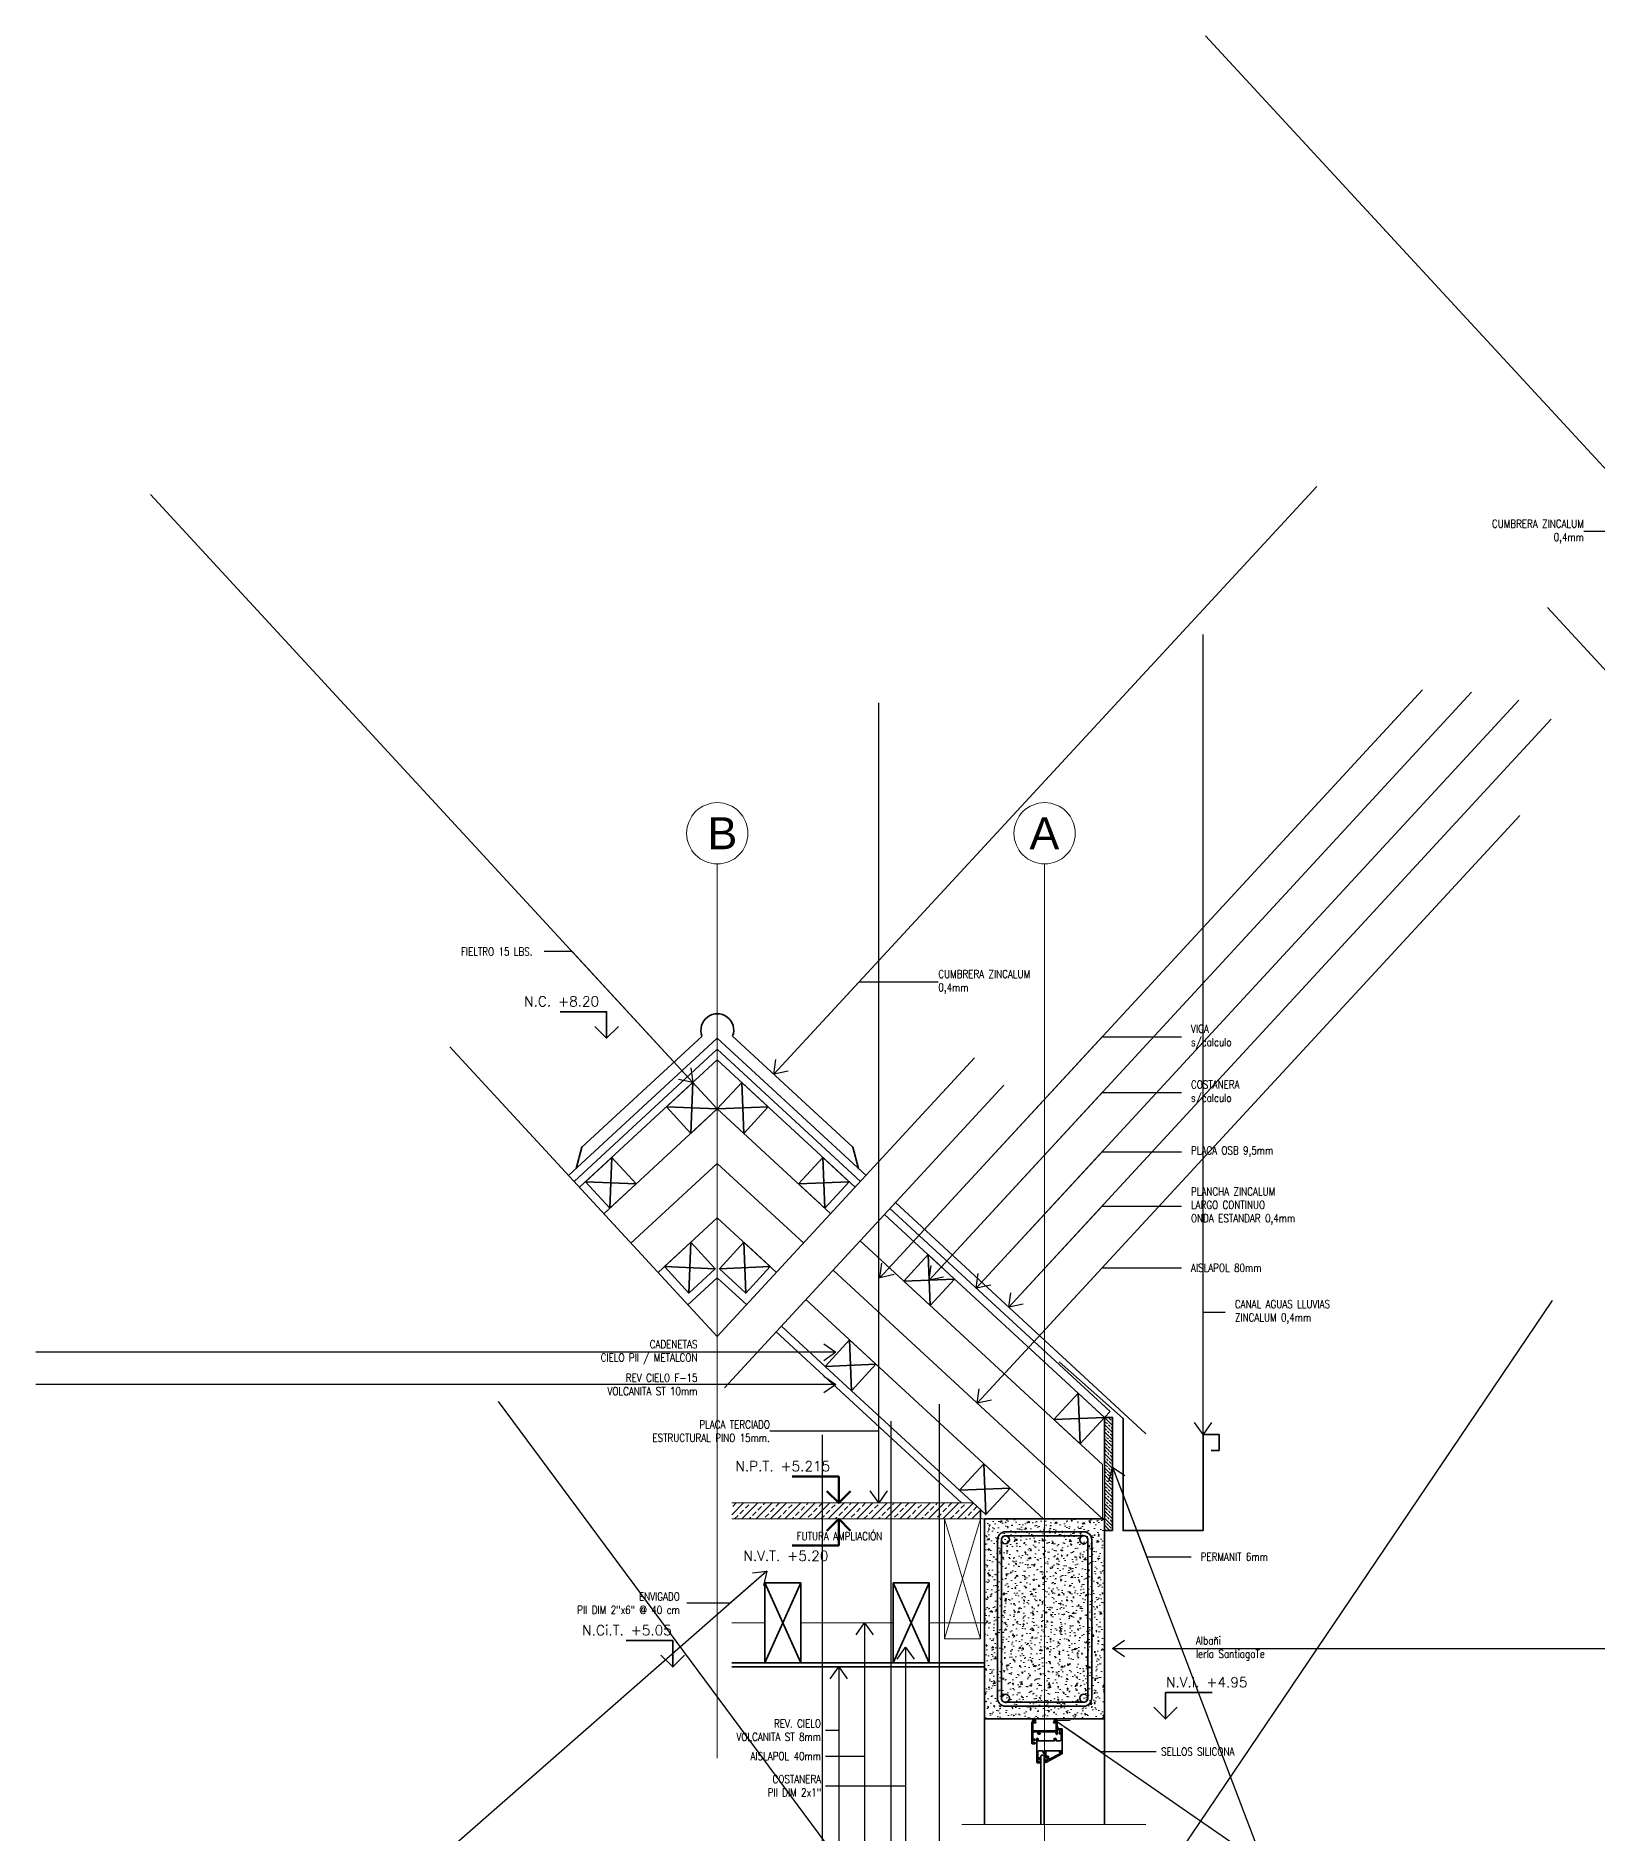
# Model space of a CAD drawing. Header units: metres. Extents: x 72 to 223, y -23 to 139.
# Drawn here: x 158.425 to 160.377, y 129.262 to 131.509 of the extents above; entities that cross this region are included whole.
import ezdxf
from ezdxf.enums import TextEntityAlignment as Align

# ---------------------------------------------------------------- set-up
doc = ezdxf.new("R2010")
doc.units = ezdxf.units.M
doc.header["$LTSCALE"] = 5
doc.header["$MEASUREMENT"] = 0
doc.linetypes.add('HIDDEN', pattern=[0.375, 0.25, -0.125])
doc.layers.get('0').update_dxf_attribs({"color": 30})
for name, color, linetype, lineweight in [('A-ANNO-NOTE', 7, 'Continuous', 35), ('A-ANNO-SYMB', 3, 'Continuous', 18), ('A-ANNO-TEXT', 3, 'Continuous', 18), ('A-DETL-MBND', 3, 'Continuous', 18), ('A-DETL-OTLN', 1, 'Continuous', 50), ('A-DETL-PATT', 8, 'Continuous', 18), ('A-ELEV-MBE1', 7, 'Continuous', 35), ('A-FLOR-OVHD', 3, 'HIDDEN', 18), ('A-WALL-BATT', 8, 'BATTING', 18), ('A-WALL-FULL', 7, 'Continuous', 35), ('A-WALL-FULL-EXTR', 7, 'Continuous', 35)]:
    doc.layers.add(name, color=color, linetype=linetype, lineweight=lineweight)
doc.styles.add('E-ARIAL', font='arial.ttf')
doc.styles.add('E-ROMANS', font='romans.shx', dxfattribs={"width": 0.8})
doc.linetypes.add('BATTING', pattern='A,0.0001,-0.1,[134,ltypeshp.shx,S=0.1,R=0,X=-0.1,Y=0],-0.2,[134,ltypeshp.shx,S=0.1,R=180,X=0.1,Y=0],-0.1', length=0.4001)
doc.dimstyles.new('E-0005_TICK_18', dxfattribs={"dimscale": 0.001, "dimtxt": 9, "dimasz": 9, "dimexe": 4.5, "dimexo": 3, "dimgap": 4.5, "dimtad": 0, "dimdec": 0, "dimlfac": 1000, "dimzin": 0, "dimdsep": 46, "dimtxsty": 'E-ROMANS', "dimblk": 'OBLIQUE', "dimcen": 4.5, "dimclrd": 256, "dimclre": 256, "dimclrt": 256, "dimadec": 0, "dimazin": 0, "dimtfac": 1, "dimtdec": 0, "dimtmove": 1, "dimatfit": 3, "dimldrblk": 'OPEN90', "dimfxl": 1, "dimtfill": 1, "dimtolj": 1, "dimtzin": 0, "dimarcsym": 0})

# ---------------------------------------------------------------- blocks, each defined once
blk = doc.blocks.new('TAG-EJE')
at = {"linetype": 'Continuous'}
blk.add_circle((0, 0), 0.383, dxfattribs=at)
at = {"style": 'E-ARIAL'}
blk.add_attdef('A', text='', height=0.4, dxfattribs=at).set_placement((0, 0), align=Align.MIDDLE_CENTER)
blk = doc.blocks.new('_Oblique')
at = {"color": 0, "linetype": 'ByBlock', "lineweight": -2}
blk.add_line((-0.5, -0.5), (0.5, 0.5), dxfattribs=at)
blk = doc.blocks.new('NIVEL DS')
for points in [[(0, 0), (0, 0.0659), (0.1163, 0.0659)], [(0.0294, 0.0294), (0, 0), (-0.0294, 0.0294)]]:
    blk.add_lwpolyline(points)
at = {"style": 'E-ROMANS'}
blk.add_attdef('NIVEL', (0, 0.0794), '', height=0.025, dxfattribs=at)

msp = doc.modelspace()

# ---------------------------------------------------------------- hatches: boundary and pattern name
at = {"layer": 'A-DETL-MBND', "ltscale": 2.5}
h = msp.add_hatch(dxfattribs=at)
h.set_pattern_fill('BRASS', color=256, scale=0.002, angle=45, style=0)
h.set_pattern_definition([(45, (0, 0), (-0.0089802561, 0.0089802561), []), (45, (-0.00449, 0.00449), (-0.0089802561, 0.0089802561), [0.00635, -0.003175])])
h.paths.add_polyline_path([(159.2949, 129.6748), (159.2949, 129.6548), (159.6061, 129.6548), (159.6061, 129.6662), (159.5968, 129.6748)])
at = {"layer": 'A-DETL-PATT'}
h = msp.add_hatch(dxfattribs=at)
h.set_pattern_fill('BRASS', color=256, scale=0.001, angle=135, style=0)
h.set_pattern_definition([(135, (4.437651, -6e-14), (-0.00449012806, -0.00449012806), []), (135, (4.435406, -0.002245), (-0.00449012806, -0.00449012806), [0.003175, -0.0015875])])
h.paths.add_polyline_path([(159.7711, 129.7817), (159.7611, 129.7817), (159.7611, 129.6404), (159.7711, 129.6404)])
h = msp.add_hatch(dxfattribs=at)
h.set_pattern_fill('AR-CONC', color=256, scale=0.0001, angle=135, style=0)
h.set_pattern_definition([(355, (339.381188, 68.670567), (0.0117553379, 0.014009465), [0.001905, -0.020955]), (50, (339.381188, 68.670567), (0.0110177007, -0.0160017889), [0.001524, -0.016764]), (304.549, (339.382168, 68.671734), (0.0227730237, -0.0019922158), [0.001619, -0.017809]), (358.8158, (339.38478, 68.666974), (0.0161953413, 0.0221410243), [0.0028575, -0.0314325]), (308.3644, (339.38613, 68.66882), (0.0342826432, -0.0007086144), [0.0024285, -0.0267135]), (53.816, (339.38478, 68.666974), (0.0342826385, -0.000708557), [0.002286, -0.025146]), (24, (339.385678, 68.669668), (0.0034895268, 0.0179520551), [0.001905, -0.020955]), (79, (339.385678, 68.669668), (0.0173941193, -0.0086539927), [0.001524, -0.016764]), (333.5486, (339.385969, 68.671164), (0.0208836456, 0.009298004), [0.001619, -0.017809]), (7.5, (339.381188, 68.6705665), (0.00619734137, -0.0057605469), [0, -0.0165608, 0, -0.017018, 0, -0.0168275]), (37.5, (339.381188, 68.6705665), (0.01180870003, -0.00235897273), [0, -0.0097028, 0, -0.0161798, 0, -0.0064135]), (77.5, (339.377183, 68.666561), (0.00918261956, 0.0099927863), [0, -0.00635, 0, -0.019812, 0, -0.026289]), (87.5, (339.375387, 68.664765), (0.0122722393, 0.00867639044), [0, -0.008255, 0, -0.0131572, 0, -0.018669])])
h.paths.add_polyline_path([(159.7611, 129.6548), (159.7611, 129.4048), (159.6111, 129.4048), (159.6111, 129.6548)])
h = msp.add_hatch(color=256, dxfattribs=at)
edge = h.paths.add_edge_path()
edge.add_arc((159.6729, 129.4031), 0.00184, 0, 360)
h = msp.add_hatch(color=256, dxfattribs=at)
edge = h.paths.add_edge_path()
edge.add_arc((159.6997, 129.4031), 0.00184, 0, 360)

# ---------------------------------------------------------------- linework, layer by layer
at = {"layer": 'A-ANNO-SYMB'}
for points in [[(159.2769, 130.4736), (159.2769, 129.3559)], [(159.6861, 130.4736), (159.6861, 127.438)]]:
    msp.add_lwpolyline(points, dxfattribs=at)
at = {"layer": 'A-DETL-MBND', "ltscale": 2.5}
for p, q in [((159.2402, 129.9225), (159.2769, 129.9564)), ((159.3137, 129.9225), (159.2769, 129.9564)), ((159.7611, 129.7817), (159.7679, 129.789)), ((159.2949, 129.6748), (159.5968, 129.6748)), ((159.2949, 129.6548), (159.6111, 129.6548)), ((159.6061, 129.5048), (159.5611, 129.5048))]:
    msp.add_line(p, q, dxfattribs=at)
at = {"layer": 'A-DETL-MBND'}
msp.add_line((159.7585, 129.7228), (159.7585, 129.6548), dxfattribs=at)
at = {"layer": 'A-DETL-MBND', "ltscale": 2.5}
for points in [[(159.0978, 130.0768), (159.2769, 130.2422)], [(159.4561, 130.0768), (159.2769, 130.2422)], [(159.7679, 129.789), (159.4928, 130.0429)], [(159.5611, 129.5048), (159.5611, 129.6548), (159.6061, 129.6548), (159.6061, 129.5048)], [(159.6061, 129.5048), (159.5611, 129.6548)], [(159.5611, 129.5048), (159.6061, 129.6548)]]:
    msp.add_lwpolyline(points, dxfattribs=at)
at = {"layer": 'A-DETL-MBND'}
for points in [[(159.1351, 130.0364), (159.2769, 130.1673)], [(159.4188, 130.0364), (159.2769, 130.1673)], [(159.2029, 129.9629), (159.2769, 130.0312)], [(159.351, 129.9629), (159.2769, 130.0312)], [(159.7585, 129.7228), (159.4555, 130.0025)], [(159.6848, 129.6548), (159.3877, 129.929)]]:
    msp.add_lwpolyline(points, dxfattribs=at)
at = {"layer": 'A-ELEV-MBE1', "ltscale": 2.5}
for p, q in [((159.582, 129.6748), (159.3504, 129.8886)), ((159.7611, 129.2731), (159.7611, 129.4048))]:
    msp.add_line(p, q, dxfattribs=at)
at = {"layer": 'A-ELEV-MBE1'}
msp.add_line((159.6111, 129.4048), (159.6111, 129.2731), dxfattribs=at)
for points in [[(159.7451, 129.6288), (159.7451, 129.4308, -0.414214), (159.7351, 129.4208), (159.6371, 129.4208, -0.414214), (159.6271, 129.4308), (159.6271, 129.6288, -0.414214), (159.6371, 129.6388), (159.7351, 129.6388, -0.414214)], [(159.7401, 129.6288), (159.7401, 129.4308, -0.414214), (159.7351, 129.4258), (159.6371, 129.4258, -0.414214), (159.6321, 129.4308), (159.6321, 129.6288, -0.414214), (159.6371, 129.6338), (159.7351, 129.6338, -0.414214)]]:
    msp.add_lwpolyline(points, format="xyb", close=True, dxfattribs=at)
for centre in [(159.6371, 129.6288), (159.7351, 129.6288), (159.6371, 129.4308), (159.7351, 129.4308)]:
    msp.add_circle(centre, 0.005, dxfattribs=at)
at = {"layer": 'A-FLOR-OVHD'}
msp.add_line((159.5825, 129.2731), (159.8127, 129.2731), dxfattribs=at)
for points in [[(160.3148, 130.794), (160.6364, 130.4456)], [(158.9426, 130.2449), (159.2769, 129.8827)], [(159.5985, 130.2311), (159.2769, 129.8827)], [(159.6353, 130.1972), (159.286, 129.8188)]]:
    msp.add_lwpolyline(points, dxfattribs=at)
at = {"layer": 'A-WALL-BATT', "ltscale": 0.018}
for p, q in [((159.3363, 129.5248), (159.2949, 129.5248)), ((159.3813, 129.5248), (159.4969, 129.5248)), ((159.5419, 129.5248), (159.6111, 129.5248))]:
    msp.add_line(p, q, dxfattribs=at)
for points in [[(159.169, 129.9997), (159.2769, 130.0993)], [(159.3849, 129.9997), (159.2769, 130.0993)], [(159.7585, 129.6548), (159.4216, 129.9657)]]:
    msp.add_lwpolyline(points, dxfattribs=at)
at = {"layer": 'A-WALL-FULL'}
msp.add_lwpolyline([(159.7611, 129.6548), (159.7611, 129.4048), (159.6111, 129.4048), (159.6111, 129.6548), (159.7611, 129.6548)], dxfattribs=at)
at = {"layer": 'A-WALL-FULL-EXTR'}
for p, q in [((159.2134, 130.1699), (159.2769, 130.1673)), ((159.3405, 130.1699), (159.2769, 130.1673)), ((159.1005, 130.0929), (159.1074, 130.1197)), ((159.4533, 130.0929), (159.4465, 130.1197)), ((159.112, 130.0763), (159.1756, 130.0738)), ((159.4419, 130.0763), (159.3783, 130.0738)), ((159.2108, 129.9702), (159.2744, 129.9676)), ((159.3431, 129.9702), (159.2795, 129.9676)), ((159.5736, 129.9547), (159.51, 129.9522)), ((159.4117, 129.8456), (159.3572, 129.8959)), ((159.4753, 129.8482), (159.4117, 129.8456)), ((159.7842, 129.7804), (159.7043, 129.8511)), ((159.5795, 129.6907), (159.4447, 129.8151)), ((159.7611, 129.7817), (159.6975, 129.7791)), ((159.9042, 129.7604), (159.9042, 129.7404)), ((159.9042, 129.7404), (159.8942, 129.7404)), ((159.6431, 129.6932), (159.5795, 129.6907)), ((159.6061, 129.6662), (159.6061, 129.6548)), ((159.3363, 129.4748), (159.2949, 129.4748)), ((159.2949, 129.4698), (159.6111, 129.4698)), ((159.3813, 129.4748), (159.4969, 129.4748)), ((159.5419, 129.4748), (159.6111, 129.4748))]:
    msp.add_line(p, q, dxfattribs=at)
for points in [[(159.091, 130.0842), (159.2769, 130.2558)], [(159.1074, 130.1197), (159.2578, 130.2585)], [(159.4629, 130.0842), (159.2769, 130.2558)], [(159.4465, 130.1197), (159.2961, 130.2585)], [(159.1046, 130.0695), (159.2769, 130.2286)], [(159.4493, 130.0695), (159.2769, 130.2286)], [(159.2464, 130.2004), (159.2769, 130.1673), (159.2439, 130.1368), (159.2134, 130.1699), (159.2464, 130.2004)], [(159.2464, 130.2004), (159.2439, 130.1368)], [(159.3075, 130.2004), (159.2769, 130.1673), (159.31, 130.1368), (159.3405, 130.1699), (159.3075, 130.2004)], [(159.3075, 130.2004), (159.31, 130.1368)], [(159.1451, 130.1068), (159.1756, 130.0738), (159.1425, 130.0432), (159.112, 130.0763), (159.1451, 130.1068)], [(159.1451, 130.1068), (159.1425, 130.0432)], [(159.4088, 130.1068), (159.3783, 130.0738), (159.4114, 130.0432), (159.4419, 130.0763), (159.4088, 130.1068)], [(159.4088, 130.1068), (159.4114, 130.0432)], [(159.8126, 129.7614), (159.4996, 130.0502)], [(159.7611, 129.7817), (159.486, 130.0355)], [(159.2439, 130.0007), (159.2744, 129.9676), (159.2413, 129.9371), (159.2108, 129.9702), (159.2439, 130.0007)], [(159.2439, 130.0007), (159.2413, 129.9371)], [(159.31, 130.0007), (159.2795, 129.9676), (159.3126, 129.9371), (159.3431, 129.9702), (159.31, 130.0007)], [(159.31, 130.0007), (159.3126, 129.9371)], [(159.5406, 129.9852), (159.51, 129.9522), (159.5431, 129.9216), (159.5736, 129.9547), (159.5406, 129.9852)], [(159.5406, 129.9852), (159.5431, 129.9216)], [(159.4422, 129.8787), (159.4117, 129.8456), (159.4447, 129.8151), (159.4753, 129.8482), (159.4422, 129.8787)], [(159.4422, 129.8787), (159.4447, 129.8151)], [(159.728, 129.8122), (159.6975, 129.7791), (159.7306, 129.7486), (159.7611, 129.7817), (159.728, 129.8122)], [(159.728, 129.8122), (159.7306, 129.7486)], [(159.7711, 129.6404), (159.7611, 129.6404), (159.7611, 129.7817), (159.7711, 129.7817), (159.7711, 129.6404)], [(159.9042, 129.7604), (159.8842, 129.7604), (159.8842, 129.6404), (159.7842, 129.6404), (159.7842, 129.7804)], [(159.61, 129.7238), (159.5795, 129.6907), (159.6126, 129.6602), (159.6431, 129.6932), (159.61, 129.7238)], [(159.61, 129.7238), (159.6126, 129.6602)], [(159.3813, 129.5748), (159.3813, 129.4748), (159.3363, 129.4748), (159.3363, 129.5748), (159.3813, 129.5748)], [(159.3813, 129.5748), (159.3363, 129.4748)], [(159.3363, 129.5748), (159.3813, 129.4748)], [(159.5419, 129.5748), (159.5419, 129.4748), (159.4969, 129.4748), (159.4969, 129.5748), (159.5419, 129.5748)], [(159.5419, 129.5748), (159.4969, 129.4748)], [(159.4969, 129.5748), (159.5419, 129.4748)], [(159.6815, 129.3587), (159.6815, 129.2731)], [(159.6855, 129.3587), (159.6855, 129.2731)]]:
    msp.add_lwpolyline(points, dxfattribs=at)
for points in [[(159.6801, 129.3871, -0.414214), (159.6806, 129.3867), (159.6806, 129.3864, -0.414214), (159.6801, 129.3859), (159.6783, 129.3859, -0.414214), (159.6778, 129.3864), (159.6778, 129.3881, 0.414214), (159.6774, 129.3886), (159.673, 129.3886, 0.414214), (159.6715, 129.3871), (159.6715, 129.3802, 0.414214), (159.672, 129.3797), (159.6737, 129.3797, -0.414214), (159.6742, 129.3792), (159.6742, 129.3785, -0.414214), (159.6737, 129.378), (159.6737, 129.378, -0.341999), (159.6732, 129.3783, 0.341999), (159.6727, 129.3787), (159.672, 129.3787, 0.414214), (159.6715, 129.3782), (159.6715, 129.3752, 0.414214), (159.672, 129.3748), (159.6727, 129.3748, 0.341999), (159.6732, 129.3751, -0.341999), (159.6737, 129.3755), (159.6737, 129.3755, -0.414214), (159.6742, 129.375), (159.6742, 129.3743, -0.414214), (159.6737, 129.3738), (159.6707, 129.3738, -0.414214), (159.6702, 129.3743), (159.6702, 129.4006, -0.414214), (159.6707, 129.4011), (159.6747, 129.4011, -0.414214), (159.6752, 129.4006), (159.6752, 129.4003, -0.414214), (159.6747, 129.3998), (159.672, 129.3998, 0.414214), (159.6715, 129.3993), (159.6715, 129.3904, 0.414214), (159.672, 129.3899), (159.7002, 129.3899, 0.414214), (159.7007, 129.3904), (159.7007, 129.3993, 0.414214), (159.7002, 129.3998), (159.6975, 129.3998, -0.414214), (159.697, 129.4003), (159.697, 129.4006, -0.414214), (159.6975, 129.4011), (159.7014, 129.4011, -0.414214), (159.7019, 129.4006), (159.7019, 129.386, -0.414214), (159.7014, 129.3855), (159.7012, 129.3855, -0.276984), (159.7008, 129.3857), (159.7003, 129.3867, -0.267949), (159.7003, 129.3872), (159.7007, 129.3879, 0.588619), (159.7003, 129.3886), (159.6796, 129.3886, 0.414214), (159.6791, 129.3881), (159.6791, 129.3876, 0.414214), (159.6796, 129.3871)], [(159.6789, 129.3551), (159.6782, 129.3551, 0.414214), (159.6777, 129.3546), (159.6777, 129.3516, 0.414214), (159.6782, 129.3511), (159.6789, 129.3511, 0.341999), (159.6794, 129.3515, -0.341999), (159.6799, 129.3519), (159.6799, 129.3519, -0.414214), (159.6804, 129.3514), (159.6804, 129.3506, -0.414214), (159.6799, 129.3501), (159.6769, 129.3501, -0.414214), (159.6764, 129.3506), (159.6764, 129.3802, -0.414214), (159.6769, 129.3807), (159.6771, 129.3807, -0.276984), (159.6776, 129.3804), (159.6781, 129.3794, -0.267949), (159.6781, 129.3789), (159.6776, 129.3782, 0.588619), (159.6781, 129.3775), (159.6987, 129.3775, 0.414214), (159.6992, 129.378), (159.6992, 129.3785, 0.414214), (159.6987, 129.379), (159.6982, 129.379, -0.414214), (159.6977, 129.3795), (159.6977, 129.3798, -0.414214), (159.6982, 129.3803), (159.7, 129.3803, -0.414214), (159.7005, 129.3798), (159.7005, 129.378, 0.414214), (159.701, 129.3775), (159.7054, 129.3775, 0.414214), (159.7069, 129.379), (159.7069, 129.3859, 0.414214), (159.7064, 129.3864), (159.7047, 129.3864, -0.414214), (159.7042, 129.3869), (159.7042, 129.3877, -0.414214), (159.7047, 129.3881), (159.7047, 129.3881, -0.341999), (159.7052, 129.3878, 0.341999), (159.7057, 129.3874), (159.7064, 129.3874, 0.414214), (159.7069, 129.3879), (159.7069, 129.3909, 0.414214), (159.7064, 129.3914), (159.7057, 129.3914, 0.341999), (159.7052, 129.391, -0.341999), (159.7047, 129.3906), (159.7047, 129.3906, -0.414214), (159.7042, 129.3911), (159.7042, 129.3919, -0.414214), (159.7047, 129.3924), (159.7077, 129.3924, -0.414214), (159.7081, 129.3919), (159.7081, 129.3623, -0.414214), (159.7077, 129.3618), (159.7075, 129.3618, -0.276984), (159.707, 129.3621), (159.7065, 129.3631, -0.267949), (159.7065, 129.3636), (159.7069, 129.3642, 0.588619), (159.7065, 129.365), (159.6858, 129.365, 0.414214), (159.6853, 129.3645), (159.6853, 129.364, 0.414214), (159.6858, 129.3635), (159.6863, 129.3635, -0.414214), (159.6868, 129.363), (159.6868, 129.3627, -0.414214), (159.6863, 129.3622), (159.6846, 129.3622, -0.414214), (159.6841, 129.3627), (159.6841, 129.3645, 0.414214), (159.6836, 129.365), (159.6792, 129.365, 0.414214), (159.6777, 129.3635), (159.6777, 129.3566, 0.414214), (159.6782, 129.3561), (159.6799, 129.3561, -0.414214), (159.6804, 129.3556), (159.6804, 129.3548, -0.414214), (159.6799, 129.3543), (159.6799, 129.3543, -0.341999), (159.6794, 129.3547, 0.341999)], [(159.7048, 129.3631, -0.267949), (159.7048, 129.3636), (159.7052, 129.3643, -0.258955), (159.7057, 129.3645), (159.706, 129.3645, -0.588619), (159.7064, 129.3637), (159.7063, 129.3636, 0.267949), (159.7063, 129.3631), (159.7068, 129.3621, 0.276984), (159.7073, 129.3618), (159.7077, 129.3618, -0.78137), (159.7078, 129.3613), (159.6876, 129.3505, -0.565704), (159.6868, 129.351), (159.6868, 129.3533, -1), (159.6878, 129.3533), (159.6878, 129.3529, 0.565704), (159.6886, 129.3525), (159.6892, 129.3529, 0.277381), (159.6895, 129.3533), (159.6895, 129.3566, 0.414214), (159.689, 129.3571), (159.6883, 129.3571, 0.341999), (159.6878, 129.3567, -0.881018), (159.6868, 129.3568), (159.6868, 129.3635, 0.414214), (159.6863, 129.364), (159.6861, 129.364, -1), (159.6861, 129.365), (159.6873, 129.365, -0.414214), (159.6878, 129.3645), (159.6878, 129.3589, 0.414214), (159.6883, 129.3584), (159.6903, 129.3584, -0.414214), (159.6908, 129.3579), (159.6908, 129.3545, 0.565704), (159.6915, 129.3541), (159.7052, 129.3613, 0.414645), (159.7054, 129.362)]]:
    msp.add_lwpolyline(points, format="xyb", close=True, dxfattribs=at)
for centre in [(159.6729, 129.4031), (159.6997, 129.4031)]:
    msp.add_circle(centre, 0.00184, dxfattribs=at)
for centre, radius, start, end in [((159.2769, 130.2658), 0.0205, 339.1762, 200.8238), ((159.6835, 129.3573), 0.00248, 36.8699, 143.1301)]:
    msp.add_arc(centre, radius, start, end, dxfattribs=at)

# ---------------------------------------------------------------- block references
at = {"layer": 'A-ANNO-NOTE'}
ref = msp.add_blockref('NIVEL DS', (159.1385, 130.2558), dxfattribs=dict(at, xscale=-0.5, yscale=0.5, zscale=0.5))
ref.add_attrib('NIVEL', 'N.C. +8.20', (159.0355, 130.2955), dxfattribs={"layer": '0', "height": 0.0125, "style": 'E-ROMANS'})
ref = msp.add_blockref('NIVEL DS', (159.2212, 129.4698), dxfattribs=dict(at, xscale=-0.5, yscale=0.5, zscale=0.5))
ref.add_attrib('NIVEL', 'N.Ci.T. +5.05', (159.1081, 129.5095), dxfattribs={"layer": '0', "height": 0.0125, "style": 'E-ROMANS'})
ref = msp.add_blockref('NIVEL DS', (159.8373, 129.4048), dxfattribs=dict(at, xscale=0.5, yscale=0.5, zscale=0.5, rotation=0.0006953802876719094))
ref.add_attrib('NIVEL', 'N.V.I. +4.95', (159.8379, 129.4445), dxfattribs={"layer": '0', "height": 0.0125, "rotation": 0.0007, "style": 'E-ROMANS'})
at = {"layer": 'A-ANNO-SYMB'}
ref = msp.add_blockref('TAG-EJE', (159.2769, 130.5119), dxfattribs=dict(at, xscale=-0.09999999999999432, yscale=0.09999999999999432, zscale=0.1))
ref.add_attrib('A', 'B', dxfattribs={"layer": '0', "height": 0.04, "style": 'E-ARIAL'}).set_placement((159.2833, 130.5119), align=Align.MIDDLE_CENTER)
ref = msp.add_blockref('TAG-EJE', (159.6861, 130.5119), dxfattribs=dict(at, xscale=-0.09999999999999432, yscale=0.09999999999999432, zscale=0.1))
ref.add_attrib('A', 'A', dxfattribs={"layer": '0', "height": 0.04, "style": 'E-ARIAL'}).set_placement((159.6858, 130.5119), align=Align.MIDDLE_CENTER)
at = {"layer": 'A-DETL-OTLN'}
ref = msp.add_blockref('NIVEL DS', (159.4287, 129.6748), dxfattribs=dict(at, xscale=-0.5, yscale=0.5, zscale=0.5))
ref.add_attrib('NIVEL', 'N.P.T. +5.215', (159.2996, 129.7145), dxfattribs={"layer": '0', "height": 0.0125, "style": 'E-ROMANS'})
ref = msp.add_blockref('NIVEL DS', (159.4287, 129.6548), dxfattribs=dict(at, xscale=0.5, yscale=0.5, zscale=0.5, rotation=180))
ref.add_attrib('NIVEL', 'N.V.T. +5.20', (159.3097, 129.6025), dxfattribs={"layer": '0', "height": 0.0125, "style": 'E-ROMANS'})

# ---------------------------------------------------------------- texts
at = {"layer": 'A-ANNO-NOTE', "char_height": 0.01, "style": 'E-ROMANS'}
for s, insert, attachment_point in [('CUMBRERA ZINCALUM \\P0,4mm', (160.3602, 130.889), 6), ('FIELTRO 15 LBS.', (159.0459, 130.364), 6), ('CUMBRERA ZINCALUM \\P0,4mm', (159.5532, 130.3261), 4), ('VIGA\\Ps/calculo', (159.8691, 130.2576), 4), ('COSTANERA\\Ps/calculo', (159.8691, 130.1878), 4), ('PLANCHA ZINCALUM \\PLARGO CONTINUO\\PONDA ESTANDAR 0,4mm', (159.8691, 130.0459), 4), ('AISLAPOL 80mm', (159.8691, 129.9687), 4), ('CANAL AGUAS LLUVIAS\\PZINCALUM 0,4mm', (159.924, 129.9135), 4), ('CADENETAS \\PCIELO PII / METALCON', (159.2521, 129.8632), 6), ('REV CIELO F-15 \\PVOLCANITA ST 10mm', (159.2521, 129.8229), 6), ('FUTURA AMPLIACIÓN', (159.3761, 129.6333), 4), ('PERMANIT 6mm', (159.8812, 129.6076), 4), ('Albañi\\Plería SantiagoTe', (159.8753, 129.4929), 4), ('REV. CIELO\\PVOLCANITA ST 8mm', (159.4065, 129.3908), 6), ('SELLOS SILICONA', (159.8318, 129.364), 4), ('AISLAPOL 40mm', (159.4065, 129.3585), 6), ('COSTANERA\\PPII DIM 2x1"', (159.4067, 129.3214), 6)]:
    msp.add_mtext(s, dxfattribs=dict(at, insert=insert, attachment_point=attachment_point))
at = {"layer": 'A-ANNO-TEXT', "char_height": 0.01, "style": 'E-ROMANS'}
for s, insert, attachment_point in [('PLACA OSB 9,5mm', (159.8691, 130.1139), 4), ('PLACA TERCIADO\\PESTRUCTURAL PINO 15mm.', (159.3426, 129.7645), 6), ('ENVIGADO\\PPII DIM 2"x6" @ 40 cm', (159.23, 129.5495), 6)]:
    msp.add_mtext(s, dxfattribs=dict(at, insert=insert, attachment_point=attachment_point))

# ---------------------------------------------------------------- leaders
at = {"layer": 'A-ANNO-NOTE'}
for points in [[(160.5656, 130.7737), (160.4592, 130.889), (160.3602, 130.889)], [(159.3477, 130.2108), (159.4542, 130.3261), (159.5532, 130.3261)], [(159.2464, 130.2004), (159.0954, 130.364), (159.0605, 130.364)], [(159.8842, 129.7604), (159.8842, 129.9135), (159.912, 129.9135)], [(159.4801, 129.9564), (159.7581, 130.2576), (159.8571, 130.2576)], [(159.5418, 129.9534), (159.7581, 130.1878), (159.8571, 130.1878)], [(159.6414, 129.9194), (159.7581, 130.0459), (159.8571, 130.0459)], [(159.6018, 129.7994), (159.7581, 129.9687), (159.8571, 129.9687)], [(159.7611, 129.0995), (159.7997, 129.1566), (159.8692, 129.1566)], [(159.4251, 129.8632), (159.2582, 129.8632)], [(159.4251, 129.8229), (159.2582, 129.8229)], [(159.599, 128.9984), (159.5694, 129.0383), (159.5475, 129.0383)], [(159.5545, 128.7984), (159.5545, 128.8929), (159.3744, 128.8929)], [(159.4941, 128.777), (159.4941, 128.8572), (159.3744, 128.8572)], [(159.4084, 128.7598), (159.4084, 128.8173), (159.3744, 128.8173)], [(159.7711, 129.7195), (159.8137, 129.6076), (159.8692, 129.6076)], [(159.4611, 129.5248), (159.4611, 129.358), (159.412, 129.358)], [(159.7711, 129.4929), (159.8692, 129.4929)], [(159.5123, 129.4945), (159.5123, 129.3208), (159.4123, 129.3208)], [(159.4287, 129.4698), (159.4287, 129.3903), (159.412, 129.3903)], [(159.6997, 129.4031), (159.7562, 129.364), (159.8257, 129.364)]]:
    msp.add_leader(points, dimstyle='E-0005_TICK_18', override={"dimscale": 0.01, "dimasz": 1.5, "dimtad": 0, "dimldrblk": 'Open90'}, dxfattribs=at)
at = {"layer": 'A-DETL-OTLN'}
for points in [[(159.4787, 129.6748), (159.4787, 129.7645), (159.3426, 129.7645)], [(159.6007, 129.9433), (159.7581, 130.1139), (159.8571, 130.1139)], [(159.339, 129.5896), (159.2932, 129.5495), (159.239, 129.5495)]]:
    msp.add_leader(points, dimstyle='E-0005_TICK_18', override={"dimscale": 0.01, "dimasz": 1.5, "dimtad": 0, "dimldrblk": 'Open90'}, dxfattribs=at)

doc.saveas('drawing.dxf')
